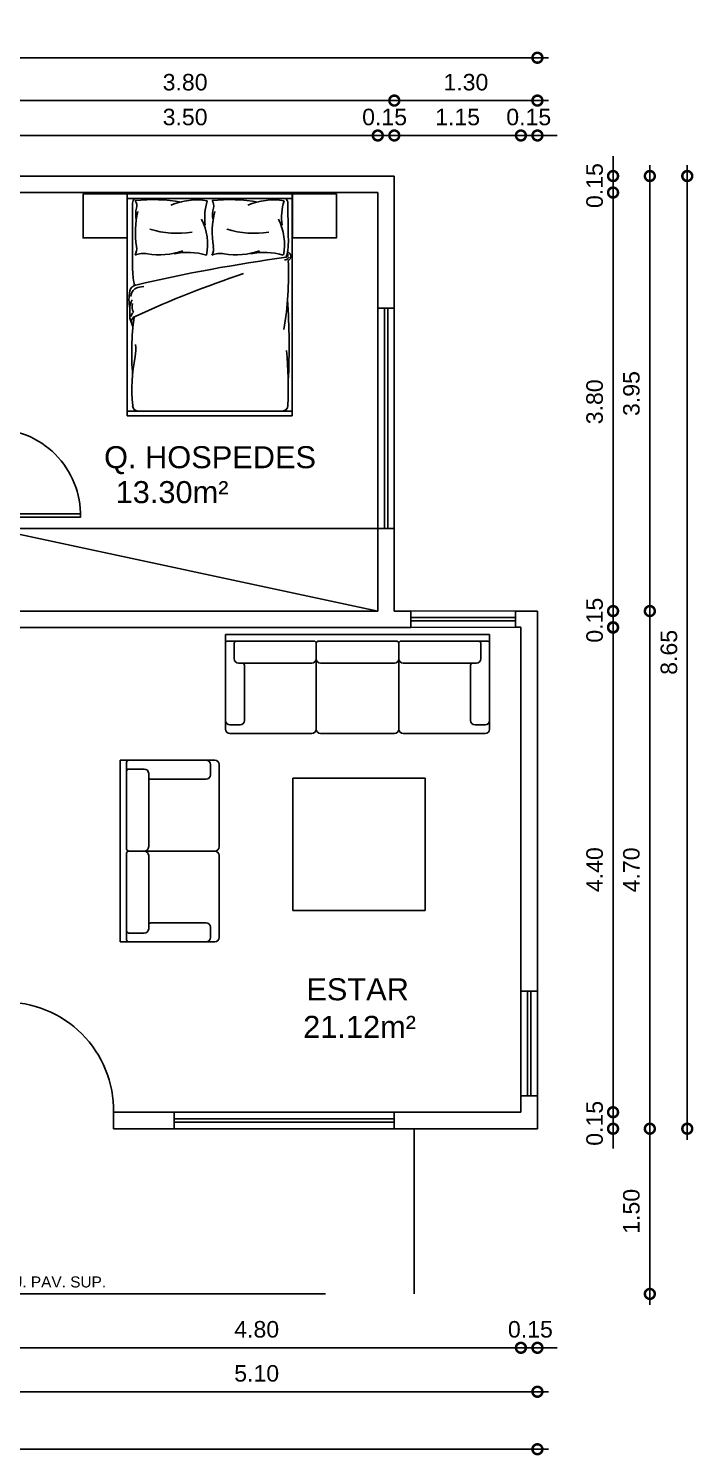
# Model space of a CAD drawing. Header units: metres. Extents: x 15 to 190, y -2 to 16.
# Drawn here: x 26.74 to 32.78, y 2.88 to 15.84 of the extents above; entities that cross this region are included whole.
import ezdxf

# ---------------------------------------------------------------- set-up
doc = ezdxf.new("R2010")
doc.units = ezdxf.units.M
doc.header["$LTSCALE"] = 0.25
doc.linetypes.add('DIVIDE', pattern=[31.75, 12.7, -6.35, 0, -6.35, 0, -6.35])
for name, color, linetype in [('ARQ_ALV CT', 5, 'Continuous'), ('ARQ_ESQ CT', 30, 'Continuous'), ('ARQ_ESQ VS', 2, 'Continuous'), ('ARQ_MOB 01', 1, 'Continuous'), ('ARQ_MOB 02', 2, 'Continuous'), ('ARQ_PROJ SUP', 1, 'DIVIDE'), ('ARQ_TXT 01', 1, 'Continuous')]:
    doc.layers.add(name, color=color, linetype=linetype)
doc.layers.add('ARQ_COTA_AZUL', color=5, linetype='Continuous', lineweight=20, true_color=0x0000ff)
doc.styles.add('Annot_2.0mm', font='arial.ttf', dxfattribs={"height": 2})
doc.styles.get("Standard").update_dxf_attribs({"font": 'arial.ttf'})
doc.dimstyles.new('COTAS', dxfattribs={"dimtxt": 0.15, "dimasz": 0.18, "dimexe": 0.1, "dimexo": 0.25, "dimgap": 0.09, "dimtad": 1, "dimzin": 0, "dimdsep": 46, "dimtxsty": 'Standard', "dimblk": 'DOTSMALL', "dimcen": 0.09, "dimdle": 0.1, "dimse1": 1, "dimse2": 1, "dimclrd": 256, "dimclre": 256, "dimclrt": 2, "dimadec": 0, "dimazin": 0, "dimtfac": 1, "dimtmove": 0, "dimatfit": 3, "dimldrblk": 'ARCHTICK', "dimfxl": 1, "dimtolj": 1, "dimtzin": 0, "dimarcsym": 0})

# ---------------------------------------------------------------- blocks, each defined once
blk = doc.blocks.new('sofa 62')
for p, q in [((-111.2, 46.3), (-111.2, -31.7)), ((-87.2, 50.3), (-107.2, 50.3)), ((-97.9, 42.5), (-107.2, 42.5)), ((-32.7, 50.3), (-87.2, 50.3)), ((-28.7, -17.7), (-28.7, 46.3)), ((-28.7, -17.7), (-28.7, 46.3)), ((-24.7, 50.3), (42.3, 50.3)), ((46.3, -17.7), (46.3, 46.3)), ((46.3, -17.7), (46.3, 46.3)), ((50.3, 50.3), (124.8, 50.3)), ((115.5, 42.5), (124.8, 42.5)), ((128.8, 46.3), (128.8, -31.7)), ((-93.9, 38.5), (-93.9, -11.7)), ((111.5, 38.5), (111.5, -11.7)), ((-103.2, -17.7), (-103.2, -31.7)), ((-99.2, -13.7), (-32.7, -13.7)), ((-28.7, -31.7), (-28.7, -17.7)), ((-28.7, -31.7), (-28.7, -17.7)), ((42.3, -13.7), (-24.7, -13.7)), ((46.3, -31.7), (46.3, -17.7)), ((116.8, -13.7), (50.3, -13.7)), ((120.8, -17.7), (120.8, -31.7)), ((-111.2, -39.7), (-111.2, -31.7)), ((-109.2, -33.7), (-101.2, -33.7)), ((-101.2, -33.7), (-30.7, -33.7)), ((44.3, -33.7), (-26.7, -33.7)), ((118.8, -33.7), (48.3, -33.7)), ((126.8, -33.7), (118.8, -33.7)), ((128.8, -39.7), (128.8, -31.7)), ((128.8, -39.7), (-111.2, -39.7))]:
    blk.add_line(p, q)
for centre, radius, start, end in [((-107.2, 46.3), 4, 90, 180), ((-107.2, 38.5), 4, 90, 180), ((-97.9, 38.5), 4, 0, 90), ((-32.7, 46.3), 4, 0, 90), ((-24.7, 46.3), 4, 90, 180), ((42.3, 46.3), 4, 0, 90), ((50.3, 46.3), 4, 90, 180), ((115.5, 38.5), 4, 90, 180), ((124.8, 46.3), 4, 0, 90), ((124.8, 38.5), 4, 0, 90), ((-95.9, -11.7), 2, 270, 0), ((113.5, -11.7), 2, 180, 270), ((-99.2, -17.7), 4, 90, 180), ((-32.7, -17.7), 4, 0, 90), ((-24.7, -17.7), 4, 90, 180), ((42.3, -17.7), 4, 0, 90), ((50.3, -17.7), 4, 90, 180), ((116.8, -17.7), 4, 0, 90), ((-109.2, -31.7), 2, 180, 270), ((-101.2, -31.7), 2, 180, 270), ((-30.7, -31.7), 2, 270, 0), ((-26.7, -31.7), 2, 180, 270), ((44.3, -31.7), 2, 270, 0), ((48.3, -31.7), 2, 180, 270), ((118.8, -31.7), 2, 270, 0), ((126.8, -31.7), 2, 270, 0)]:
    blk.add_arc(centre, radius, start, end)
blk = doc.blocks.new('sofa 61')
for p, q in [((-120.2, 60.3), (-120.2, -3.7)), ((-96.2, 64.3), (-116.2, 64.3)), ((-106.9, 56.5), (-116.2, 56.5)), ((-102.9, 52.5), (-102.9, 2.3)), ((-41.7, 64.3), (-96.2, 64.3)), ((-37.7, -3.7), (-37.7, 60.3)), ((-37.7, -3.7), (-37.7, 60.3)), ((-33.7, 64.3), (40.8, 64.3)), ((27.5, 52.5), (27.5, 2.3)), ((31.5, 56.5), (40.8, 56.5)), ((44.8, 60.3), (44.8, -3.7)), ((-108.2, 0.3), (-94.2, 0.3)), ((-94.2, 0.3), (-41.7, 0.3)), ((32.8, 0.3), (-33.7, 0.3)), ((-120.2, -3.7), (-120.2, -17.7)), ((-112.2, -3.7), (-112.2, -17.7)), ((-37.7, -17.7), (-37.7, -3.7)), ((-37.7, -17.7), (-37.7, -3.7)), ((36.8, -3.7), (36.8, -17.7)), ((44.8, -3.7), (44.8, -17.7)), ((-120.2, -25.7), (-120.2, -17.7)), ((-120.2, -25.7), (-37.7, -25.7)), ((-118.2, -19.7), (-110.2, -19.7)), ((-112.8, -25.7), (44.8, -25.7)), ((-110.2, -19.7), (-39.7, -19.7)), ((44.8, -25.7), (-37.7, -25.7)), ((34.8, -19.7), (-35.7, -19.7)), ((42.8, -19.7), (34.8, -19.7)), ((44.8, -25.7), (44.8, -17.7))]:
    blk.add_line(p, q)
for centre, radius, start, end in [((-116.2, 60.3), 4, 90, 180), ((-116.2, 52.5), 4, 90, 180), ((-106.9, 52.5), 4, 0, 90), ((-41.7, 60.3), 4, 0, 90), ((-33.7, 60.3), 4, 90, 180), ((31.5, 52.5), 4, 90, 180), ((40.8, 60.3), 4, 0, 90), ((40.8, 52.5), 4, 0, 90), ((-108.2, -3.7), 4, 90, 180), ((-104.9, 2.3), 2, 270, 0), ((-41.7, -3.7), 4, 0, 90), ((-33.7, -3.7), 4, 90, 180), ((29.5, 2.3), 2, 180, 270), ((32.8, -3.7), 4, 0, 90), ((-118.2, -17.7), 2, 180, 270), ((-110.2, -17.7), 2, 180, 270), ((-39.7, -17.7), 2, 270, 0), ((-35.7, -17.7), 2, 180, 270), ((34.8, -17.7), 2, 270, 0), ((42.8, -17.7), 2, 270, 0)]:
    blk.add_arc(centre, radius, start, end)
blk = doc.blocks.new('cama casal 01 P')
for p, q in [((320.5, 285.4), (170.5, 285.4)), ((170.5, 285.4), (170.5, 83.9)), ((320.5, 285.4), (320.5, 83.9)), ((320.5, 281.1), (170.5, 281.1)), ((175.5, 215.6), (175.5, 277.1)), ((173, 173.3), (173, 183.1)), ((173.3, 171.6), (175.5, 165.7)), ((320.5, 88.2), (170.5, 88.2)), ((320.5, 83.9), (170.5, 83.9))]:
    blk.add_line(p, q)
for centre, radius, start, end in [((180.5, 277.1), 5, 126.8699, 180), ((194.2, 133.4), 146.8, 79.9614, 96.3877), ((171.4, 274.6), 7.99, 344.8012, 35.6212), ((200.4, 266.7), 22.1, 164.8012, 192.688), ((233.4, 221.3), 58.6, 80.2525, 113.1404), ((292.6, 263.8), 51.6, 162.8009, 187.5389), ((264, 133.4), 146.8, 79.9614, 96.3877), ((241.2, 274.6), 7.99, 344.8012, 35.6212), ((270.2, 266.7), 22.1, 164.8012, 192.688), ((303.2, 221.3), 58.6, 80.2525, 113.1404), ((362.4, 263.8), 51.6, 162.8009, 187.5389), ((311.5, 277.1), 5, 0, 53.1301), ((1698.2, 275), 1381.6, 179.9104, 181.1885), ((254.7, 250.5), 76.7, 165.74, 189.6289), ((192.8, 239.6), 50.8, 348.7109, 26.6681), ((324.5, 250.5), 76.7, 165.74, 189.6289), ((262.6, 239.6), 50.8, 348.7109, 26.6681), ((215.8, 332.4), 82.8, 252.7298, 279.568), ((285.6, 332.4), 82.8, 252.7298, 279.568), ((265.5, 241.9), 51.5, 344.1443, 4.9446), ((166.4, 235.5), 12.8, 333.0351, 9.6289), ((199.4, 295.3), 65.3, 260.7499, 289.3428), ((236.2, 235.5), 12.8, 333.0351, 9.6289), ((269.2, 295.3), 65.3, 260.7499, 289.3428), ((185, 214.7), 16.6, 76.3851, 115.6774), ((509.9, -1213.6), 1454.5, 97.6962, 103.1712), ((225.3, 175.1), 57.2, 72.3993, 102.2927), ((254.8, 214.7), 16.6, 76.3851, 115.6774), ((295.1, 175.1), 57.2, 72.3993, 102.2927), ((17.4, 211.8), 299.7, 350.4906, 2.5059), ((313.8, 229.6), 4.14, 265.5011, 337.3948), ((314.6, 229.9), 2.09, 281.8744, 50.6042), ((315, 228.6), 4.14, 296.0618, 73.6995), ((239.1, 216.4), 63.5, 180.7687, 192.911), ((590.1, -724.1), 988.3, 108.508, 114.6556), ((207.7, 189.4), 35.5, 167.1173, 193.0714), ((179.8, 195.8), 7, 101.6131, 167.1173), ((183.8, 191.3), 10.1, 129.4016, 175.3151), ((187.3, 177.9), 23.5, 93.536, 114.9661), ((183.8, 182.5), 10.8, 142.2698, 183.3983), ((184.8, 182.9), 9.78, 162.3306, 210.5465), ((-239.5, 147.3), 557.2, 356.777, 4.3028), ((178, 173.3), 5, 180, 200.2459), ((178, 173.3), 5, 180, 200.2459), ((178.7, 174.1), 4.44, 120.7024, 180.9899), ((179.5, 169.4), 5, 109.3276, 200.2459), ((414.2, 140.9), 239.5, 172.1235, 184.8247), ((145.2, 144.2), 33.3, 348.6575, 7.5253), ((-46.2, 108.6), 363.1, 357.5735, 5.4873), ((327.9, 107.5), 153, 168.6575, 185.361), ((180.5, 93.2), 5, 180, 270), ((311.5, 93.2), 5, 270, 0)]:
    blk.add_arc(centre, radius, start, end)
blk = doc.blocks.new('_DotSmall')
at = {"color": 0, "linetype": 'ByBlock', "const_width": 0.5}
blk.add_lwpolyline([(-0.0625, 0, 1), (0.0625, 0, 1)], format="xyb", close=True, dxfattribs=at)
blk = doc.blocks.new('*D28')
at = {"layer": 'ARQ_COTA_AZUL', "lineweight": -2, "transparency": 16777216}
blk.add_line((17.16, 2.941), (31.46, 2.941), dxfattribs=at)
at = {"layer": 'ARQ_COTA_AZUL', "lineweight": -2, "transparency": 16777216, "xscale": 0.18, "yscale": 0.18, "zscale": 0.18, "rotation": 180}
blk.add_blockref('_DotSmall', (17.26, 2.941), dxfattribs=at)
at = {"layer": 'ARQ_COTA_AZUL', "lineweight": -2, "transparency": 16777216, "xscale": 0.18, "yscale": 0.18, "zscale": 0.18}
blk.add_blockref('_DotSmall', (31.36, 2.941), dxfattribs=at)
at = {"layer": 'ARQ_COTA_AZUL', "color": 2, "transparency": 16777216, "insert": (24.31, 3.107), "char_height": 0.15, "attachment_point": 5}
blk.add_mtext('\\A1;14.10', dxfattribs=at)
blk = doc.blocks.new('_ArchTick')
at = {"color": 0, "linetype": 'ByBlock', "const_width": 0.15}
blk.add_lwpolyline([(-0.5, -0.5), (0.5, 0.5)], dxfattribs=at)
blk = doc.blocks.new('*D36')
at = {"layer": 'ARQ_COTA_AZUL', "lineweight": -2, "transparency": 16777216}
blk.add_line((26.31, 3.862), (31.31, 3.862), dxfattribs=at)
at = {"layer": 'ARQ_COTA_AZUL', "lineweight": -2, "transparency": 16777216, "xscale": 0.18, "yscale": 0.18, "zscale": 0.18, "rotation": 180}
blk.add_blockref('_DotSmall', (26.41, 3.862), dxfattribs=at)
at = {"layer": 'ARQ_COTA_AZUL', "lineweight": -2, "transparency": 16777216, "xscale": 0.18, "yscale": 0.18, "zscale": 0.18}
blk.add_blockref('_DotSmall', (31.21, 3.862), dxfattribs=at)
at = {"layer": 'ARQ_COTA_AZUL', "color": 2, "transparency": 16777216, "insert": (28.81, 4.029), "char_height": 0.15, "attachment_point": 5}
blk.add_mtext('\\A1;4.80', dxfattribs=at)
blk = doc.blocks.new('*D37')
at = {"layer": 'ARQ_COTA_AZUL', "lineweight": -2, "transparency": 16777216}
for p, q in [((31.21, 3.862), (31.03, 3.862)), ((31.21, 3.862), (31.36, 3.862)), ((31.36, 3.862), (31.54, 3.862))]:
    blk.add_line(p, q, dxfattribs=at)
at = {"layer": 'ARQ_COTA_AZUL', "lineweight": -2, "transparency": 16777216, "xscale": 0.18, "yscale": 0.18, "zscale": 0.18}
blk.add_blockref('_DotSmall', (31.21, 3.862), dxfattribs=at)
at = {"layer": 'ARQ_COTA_AZUL', "lineweight": -2, "transparency": 16777216, "xscale": 0.18, "yscale": 0.18, "zscale": 0.18, "rotation": 180}
blk.add_blockref('_DotSmall', (31.36, 3.862), dxfattribs=at)
at = {"layer": 'ARQ_COTA_AZUL', "color": 2, "transparency": 16777216, "insert": (31.296, 4.029), "char_height": 0.15, "attachment_point": 5}
blk.add_mtext('\\A1;0.15', dxfattribs=at)
blk = doc.blocks.new('*D40')
at = {"layer": 'ARQ_COTA_AZUL', "lineweight": -2, "transparency": 16777216}
blk.add_line((26.16, 3.463), (31.46, 3.463), dxfattribs=at)
at = {"layer": 'ARQ_COTA_AZUL', "lineweight": -2, "transparency": 16777216, "xscale": 0.18, "yscale": 0.18, "zscale": 0.18, "rotation": 180}
blk.add_blockref('_DotSmall', (26.26, 3.463), dxfattribs=at)
at = {"layer": 'ARQ_COTA_AZUL', "lineweight": -2, "transparency": 16777216, "xscale": 0.18, "yscale": 0.18, "zscale": 0.18}
blk.add_blockref('_DotSmall', (31.36, 3.463), dxfattribs=at)
at = {"layer": 'ARQ_COTA_AZUL', "color": 2, "transparency": 16777216, "insert": (28.81, 3.629), "char_height": 0.15, "attachment_point": 5}
blk.add_mtext('\\A1;5.10', dxfattribs=at)
blk = doc.blocks.new('*D44')
at = {"layer": 'ARQ_COTA_AZUL', "lineweight": -2, "transparency": 16777216}
blk.add_line((31.46, 15.575), (17.16, 15.575), dxfattribs=at)
at = {"layer": 'ARQ_COTA_AZUL', "lineweight": -2, "transparency": 16777216, "xscale": 0.18, "yscale": 0.18, "zscale": 0.18, "rotation": 180}
blk.add_blockref('_DotSmall', (17.26, 15.575), dxfattribs=at)
at = {"layer": 'ARQ_COTA_AZUL', "lineweight": -2, "transparency": 16777216, "xscale": 0.18, "yscale": 0.18, "zscale": 0.18}
blk.add_blockref('_DotSmall', (31.36, 15.575), dxfattribs=at)
at = {"layer": 'ARQ_COTA_AZUL', "color": 2, "transparency": 16777216, "insert": (24.31, 15.742), "char_height": 0.15, "attachment_point": 5}
blk.add_mtext('\\A1;14.10', dxfattribs=at)
blk = doc.blocks.new('*D46')
at = {"layer": 'ARQ_COTA_AZUL', "lineweight": -2, "transparency": 16777216}
blk.add_line((26.16, 15.186), (30.16, 15.186), dxfattribs=at)
at = {"layer": 'ARQ_COTA_AZUL', "lineweight": -2, "transparency": 16777216, "xscale": 0.18, "yscale": 0.18, "zscale": 0.18, "rotation": 180}
blk.add_blockref('_DotSmall', (26.26, 15.186), dxfattribs=at)
at = {"layer": 'ARQ_COTA_AZUL', "lineweight": -2, "transparency": 16777216, "xscale": 0.18, "yscale": 0.18, "zscale": 0.18}
blk.add_blockref('_DotSmall', (30.06, 15.186), dxfattribs=at)
at = {"layer": 'ARQ_COTA_AZUL', "color": 2, "transparency": 16777216, "insert": (28.16, 15.352), "char_height": 0.15, "attachment_point": 5}
blk.add_mtext('\\A1;3.80', dxfattribs=at)
blk = doc.blocks.new('*D47')
at = {"layer": 'ARQ_COTA_AZUL', "lineweight": -2, "transparency": 16777216}
blk.add_line((29.96, 15.186), (31.46, 15.186), dxfattribs=at)
at = {"layer": 'ARQ_COTA_AZUL', "lineweight": -2, "transparency": 16777216, "xscale": 0.18, "yscale": 0.18, "zscale": 0.18, "rotation": 180}
blk.add_blockref('_DotSmall', (30.06, 15.186), dxfattribs=at)
at = {"layer": 'ARQ_COTA_AZUL', "lineweight": -2, "transparency": 16777216, "xscale": 0.18, "yscale": 0.18, "zscale": 0.18}
blk.add_blockref('_DotSmall', (31.36, 15.186), dxfattribs=at)
at = {"layer": 'ARQ_COTA_AZUL', "color": 2, "transparency": 16777216, "insert": (30.71, 15.352), "char_height": 0.15, "attachment_point": 5}
blk.add_mtext('\\A1;1.30', dxfattribs=at)
blk = doc.blocks.new('*D56')
at = {"layer": 'ARQ_COTA_AZUL', "lineweight": -2, "transparency": 16777216}
blk.add_line((26.31, 14.869), (30.01, 14.869), dxfattribs=at)
at = {"layer": 'ARQ_COTA_AZUL', "lineweight": -2, "transparency": 16777216, "xscale": 0.18, "yscale": 0.18, "zscale": 0.18, "rotation": 180}
blk.add_blockref('_DotSmall', (26.41, 14.869), dxfattribs=at)
at = {"layer": 'ARQ_COTA_AZUL', "lineweight": -2, "transparency": 16777216, "xscale": 0.18, "yscale": 0.18, "zscale": 0.18}
blk.add_blockref('_DotSmall', (29.91, 14.869), dxfattribs=at)
at = {"layer": 'ARQ_COTA_AZUL', "color": 2, "transparency": 16777216, "insert": (28.16, 15.036), "char_height": 0.15, "attachment_point": 5}
blk.add_mtext('\\A1;3.50', dxfattribs=at)
blk = doc.blocks.new('*D57')
at = {"layer": 'ARQ_COTA_AZUL', "lineweight": -2, "transparency": 16777216}
for p, q in [((29.91, 14.869), (29.73, 14.869)), ((29.91, 14.869), (30.06, 14.869)), ((30.06, 14.869), (30.24, 14.869))]:
    blk.add_line(p, q, dxfattribs=at)
at = {"layer": 'ARQ_COTA_AZUL', "lineweight": -2, "transparency": 16777216, "xscale": 0.18, "yscale": 0.18, "zscale": 0.18}
blk.add_blockref('_DotSmall', (29.91, 14.869), dxfattribs=at)
at = {"layer": 'ARQ_COTA_AZUL', "lineweight": -2, "transparency": 16777216, "xscale": 0.18, "yscale": 0.18, "zscale": 0.18, "rotation": 180}
blk.add_blockref('_DotSmall', (30.06, 14.869), dxfattribs=at)
at = {"layer": 'ARQ_COTA_AZUL', "color": 2, "transparency": 16777216, "insert": (29.972, 15.036), "char_height": 0.15, "attachment_point": 5}
blk.add_mtext('\\A1;0.15', dxfattribs=at)
blk = doc.blocks.new('*D58')
at = {"layer": 'ARQ_COTA_AZUL', "lineweight": -2, "transparency": 16777216}
blk.add_line((29.96, 14.869), (31.31, 14.869), dxfattribs=at)
at = {"layer": 'ARQ_COTA_AZUL', "lineweight": -2, "transparency": 16777216, "xscale": 0.18, "yscale": 0.18, "zscale": 0.18, "rotation": 180}
blk.add_blockref('_DotSmall', (30.06, 14.869), dxfattribs=at)
at = {"layer": 'ARQ_COTA_AZUL', "lineweight": -2, "transparency": 16777216, "xscale": 0.18, "yscale": 0.18, "zscale": 0.18}
blk.add_blockref('_DotSmall', (31.21, 14.869), dxfattribs=at)
at = {"layer": 'ARQ_COTA_AZUL', "color": 2, "transparency": 16777216, "insert": (30.635, 15.036), "char_height": 0.15, "attachment_point": 5}
blk.add_mtext('\\A1;1.15', dxfattribs=at)
blk = doc.blocks.new('*D59')
at = {"layer": 'ARQ_COTA_AZUL', "lineweight": -2, "transparency": 16777216}
for p, q in [((31.21, 14.869), (31.03, 14.869)), ((31.21, 14.869), (31.36, 14.869)), ((31.36, 14.869), (31.54, 14.869))]:
    blk.add_line(p, q, dxfattribs=at)
at = {"layer": 'ARQ_COTA_AZUL', "lineweight": -2, "transparency": 16777216, "xscale": 0.18, "yscale": 0.18, "zscale": 0.18}
blk.add_blockref('_DotSmall', (31.21, 14.869), dxfattribs=at)
at = {"layer": 'ARQ_COTA_AZUL', "lineweight": -2, "transparency": 16777216, "xscale": 0.18, "yscale": 0.18, "zscale": 0.18, "rotation": 180}
blk.add_blockref('_DotSmall', (31.36, 14.869), dxfattribs=at)
at = {"layer": 'ARQ_COTA_AZUL', "color": 2, "transparency": 16777216, "insert": (31.281, 15.036), "char_height": 0.15, "attachment_point": 5}
blk.add_mtext('\\A1;0.15', dxfattribs=at)
blk = doc.blocks.new('*D61')
at = {"layer": 'ARQ_COTA_AZUL', "lineweight": -2, "transparency": 16777216}
blk.add_line((32.721, 14.601), (32.721, 5.751), dxfattribs=at)
at = {"layer": 'ARQ_COTA_AZUL', "lineweight": -2, "transparency": 16777216, "xscale": 0.18, "yscale": 0.18, "zscale": 0.18}
for p, rotation in [((32.721, 14.501), 90), ((32.721, 5.851), 270)]:
    blk.add_blockref('_DotSmall', p, dxfattribs=dict(at, rotation=rotation))
at = {"layer": 'ARQ_COTA_AZUL', "color": 2, "transparency": 16777216, "insert": (32.555, 10.176), "char_height": 0.15, "attachment_point": 5, "rotation": 90}
blk.add_mtext('\\A1;8.65', dxfattribs=at)
blk = doc.blocks.new('*D62')
at = {"layer": 'ARQ_COTA_AZUL', "lineweight": -2, "transparency": 16777216}
blk.add_line((32.047, 14.451), (32.047, 10.451), dxfattribs=at)
at = {"layer": 'ARQ_COTA_AZUL', "lineweight": -2, "transparency": 16777216, "xscale": 0.18, "yscale": 0.18, "zscale": 0.18}
for p, rotation in [((32.047, 14.351), 90), ((32.047, 10.551), 270)]:
    blk.add_blockref('_DotSmall', p, dxfattribs=dict(at, rotation=rotation))
at = {"layer": 'ARQ_COTA_AZUL', "color": 2, "transparency": 16777216, "insert": (31.88, 12.451), "char_height": 0.15, "attachment_point": 5, "rotation": 90}
blk.add_mtext('\\A1;3.80', dxfattribs=at)
blk = doc.blocks.new('*D63')
at = {"layer": 'ARQ_COTA_AZUL', "lineweight": -2, "transparency": 16777216}
for p, q in [((32.047, 14.501), (32.047, 14.681)), ((32.047, 14.501), (32.047, 14.351)), ((32.047, 14.351), (32.047, 14.171))]:
    blk.add_line(p, q, dxfattribs=at)
at = {"layer": 'ARQ_COTA_AZUL', "lineweight": -2, "transparency": 16777216, "xscale": 0.18, "yscale": 0.18, "zscale": 0.18}
for p, rotation in [((32.047, 14.501), 270), ((32.047, 14.351), 90)]:
    blk.add_blockref('_DotSmall', p, dxfattribs=dict(at, rotation=rotation))
at = {"layer": 'ARQ_COTA_AZUL', "color": 2, "transparency": 16777216, "insert": (31.88, 14.414), "char_height": 0.15, "attachment_point": 5, "rotation": 90}
blk.add_mtext('\\A1;0.15', dxfattribs=at)
blk = doc.blocks.new('*D64')
at = {"layer": 'ARQ_COTA_AZUL', "lineweight": -2, "transparency": 16777216}
for p, q in [((32.047, 10.551), (32.047, 10.731)), ((32.047, 10.401), (32.047, 10.551)), ((32.047, 10.401), (32.047, 10.221))]:
    blk.add_line(p, q, dxfattribs=at)
at = {"layer": 'ARQ_COTA_AZUL', "lineweight": -2, "transparency": 16777216, "xscale": 0.18, "yscale": 0.18, "zscale": 0.18}
for p, rotation in [((32.047, 10.551), 270), ((32.047, 10.401), 90)]:
    blk.add_blockref('_DotSmall', p, dxfattribs=dict(at, rotation=rotation))
at = {"layer": 'ARQ_COTA_AZUL', "color": 2, "transparency": 16777216, "insert": (31.88, 10.468), "char_height": 0.15, "attachment_point": 5, "rotation": 90}
blk.add_mtext('\\A1;0.15', dxfattribs=at)
blk = doc.blocks.new('*D65')
at = {"layer": 'ARQ_COTA_AZUL', "lineweight": -2, "transparency": 16777216}
blk.add_line((32.047, 10.504), (32.047, 5.901), dxfattribs=at)
at = {"layer": 'ARQ_COTA_AZUL', "lineweight": -2, "transparency": 16777216, "xscale": 0.18, "yscale": 0.18, "zscale": 0.18}
for p, rotation in [((32.047, 10.404), 90), ((32.047, 6.001), 270)]:
    blk.add_blockref('_DotSmall', p, dxfattribs=dict(at, rotation=rotation))
at = {"layer": 'ARQ_COTA_AZUL', "color": 2, "transparency": 16777216, "insert": (31.88, 8.203), "char_height": 0.15, "attachment_point": 5, "rotation": 90}
blk.add_mtext('\\A1;4.40', dxfattribs=at)
blk = doc.blocks.new('*D66')
at = {"layer": 'ARQ_COTA_AZUL', "lineweight": -2, "transparency": 16777216}
for p, q in [((32.047, 6.001), (32.047, 6.181)), ((32.047, 6.001), (32.047, 5.851)), ((32.047, 5.851), (32.047, 5.671))]:
    blk.add_line(p, q, dxfattribs=at)
at = {"layer": 'ARQ_COTA_AZUL', "lineweight": -2, "transparency": 16777216, "xscale": 0.18, "yscale": 0.18, "zscale": 0.18}
for p, rotation in [((32.047, 6.001), 270), ((32.047, 5.851), 90)]:
    blk.add_blockref('_DotSmall', p, dxfattribs=dict(at, rotation=rotation))
at = {"layer": 'ARQ_COTA_AZUL', "color": 2, "transparency": 16777216, "insert": (31.88, 5.9), "char_height": 0.15, "attachment_point": 5, "rotation": 90}
blk.add_mtext('\\A1;0.15', dxfattribs=at)
blk = doc.blocks.new('*D67')
at = {"layer": 'ARQ_COTA_AZUL', "lineweight": -2, "transparency": 16777216}
blk.add_line((32.381, 14.601), (32.381, 10.451), dxfattribs=at)
at = {"layer": 'ARQ_COTA_AZUL', "lineweight": -2, "transparency": 16777216, "xscale": 0.18, "yscale": 0.18, "zscale": 0.18}
for p, rotation in [((32.381, 14.501), 90), ((32.381, 10.551), 270)]:
    blk.add_blockref('_DotSmall', p, dxfattribs=dict(at, rotation=rotation))
at = {"layer": 'ARQ_COTA_AZUL', "color": 2, "transparency": 16777216, "insert": (32.214, 12.526), "char_height": 0.15, "attachment_point": 5, "rotation": 90}
blk.add_mtext('\\A1;3.95', dxfattribs=at)
blk = doc.blocks.new('*D68')
at = {"layer": 'ARQ_COTA_AZUL', "lineweight": -2, "transparency": 16777216}
blk.add_line((32.381, 10.651), (32.381, 5.751), dxfattribs=at)
at = {"layer": 'ARQ_COTA_AZUL', "lineweight": -2, "transparency": 16777216, "xscale": 0.18, "yscale": 0.18, "zscale": 0.18}
for p, rotation in [((32.381, 10.551), 90), ((32.381, 5.851), 270)]:
    blk.add_blockref('_DotSmall', p, dxfattribs=dict(at, rotation=rotation))
at = {"layer": 'ARQ_COTA_AZUL', "color": 2, "transparency": 16777216, "insert": (32.214, 8.201), "char_height": 0.15, "attachment_point": 5, "rotation": 90}
blk.add_mtext('\\A1;4.70', dxfattribs=at)
blk = doc.blocks.new('*D69')
at = {"layer": 'ARQ_COTA_AZUL', "lineweight": -2, "transparency": 16777216}
blk.add_line((32.381, 5.951), (32.381, 4.251), dxfattribs=at)
at = {"layer": 'ARQ_COTA_AZUL', "lineweight": -2, "transparency": 16777216, "xscale": 0.18, "yscale": 0.18, "zscale": 0.18}
for p, rotation in [((32.381, 5.851), 90), ((32.381, 4.351), 270)]:
    blk.add_blockref('_DotSmall', p, dxfattribs=dict(at, rotation=rotation))
at = {"layer": 'ARQ_COTA_AZUL', "color": 2, "transparency": 16777216, "insert": (32.214, 5.101), "char_height": 0.15, "attachment_point": 5, "rotation": 90}
blk.add_mtext('\\A1;1.50', dxfattribs=at)

msp = doc.modelspace()

# ---------------------------------------------------------------- linework, layer by layer
at = {"layer": 'ARQ_ALV CT'}
for p, q in [((26.26, 14.501), (30.06, 14.501)), ((30.06, 14.501), (30.06, 13.301)), ((26.41, 14.351), (29.91, 14.351)), ((29.91, 14.351), (29.91, 13.301)), ((29.91, 11.301), (29.91, 10.551)), ((30.06, 11.301), (30.06, 10.551)), ((29.91, 10.551), (26.41, 10.551)), ((30.06, 10.551), (30.21, 10.551)), ((31.16, 10.551), (31.36, 10.551)), ((31.36, 10.551), (31.36, 7.101)), ((30.06, 10.401), (26.26, 10.401)), ((30.06, 10.401), (30.21, 10.402)), ((31.16, 10.404), (31.21, 10.404)), ((31.21, 10.404), (31.21, 7.101)), ((31.21, 6.151), (31.21, 6.001)), ((31.36, 6.151), (31.36, 5.851)), ((27.51, 6.001), (27.56, 6.001)), ((27.51, 6.001), (27.51, 5.851)), ((28.06, 6.001), (27.56, 6.001)), ((31.21, 6.001), (30.06, 6.001)), ((27.56, 5.851), (27.51, 5.851)), ((28.06, 5.851), (27.56, 5.851)), ((31.36, 5.851), (30.06, 5.851))]:
    msp.add_line(p, q, dxfattribs=at)
at = {"layer": 'ARQ_ESQ CT'}
for p, q in [((30.06, 13.301), (29.91, 13.301)), ((29.91, 11.301), (29.91, 13.301)), ((30.06, 13.301), (30.06, 11.301)), ((30.06, 11.301), (29.91, 11.301)), ((30.21, 10.552), (30.21, 10.402)), ((30.21, 10.552), (31.16, 10.551)), ((31.16, 10.554), (31.16, 10.404)), ((31.16, 10.404), (30.21, 10.402)), ((31.21, 7.101), (31.36, 7.101)), ((31.21, 6.151), (31.21, 7.101)), ((31.36, 7.101), (31.36, 6.151)), ((31.21, 6.151), (31.36, 6.151)), ((28.06, 6.001), (28.06, 5.851)), ((28.06, 6.001), (30.06, 6.001)), ((30.06, 6.001), (30.06, 5.851)), ((28.06, 5.851), (30.06, 5.851))]:
    msp.add_line(p, q, dxfattribs=at)
for centre, radius, start, end in [((26.425, 11.419), 0.785, 358.9053, 91.0947), ((26.525, 6.016), 0.985, 359.1275, 90.8725)]:
    msp.add_arc(centre, radius, start, end, dxfattribs=at)
at = {"layer": 'ARQ_ESQ VS'}
for p, q in [((29.97, 13.301), (29.97, 11.301)), ((30, 13.301), (30, 11.301)), ((30.21, 10.492), (31.16, 10.492)), ((30.21, 10.462), (31.16, 10.462)), ((31.27, 7.101), (31.27, 6.151)), ((31.3, 7.101), (31.3, 6.151)), ((28.06, 5.941), (30.06, 5.941)), ((28.06, 5.911), (30.06, 5.911))]:
    msp.add_line(p, q, dxfattribs=at)
msp.add_lwpolyline([(26.41, 11.404), (27.21, 11.404), (27.21, 11.434), (26.41, 11.434)], close=True, dxfattribs=at)
at = {"layer": 'ARQ_MOB 01'}
for points in [[(27.234, 14.339), (27.634, 14.339), (27.634, 13.939), (27.234, 13.939)], [(29.134, 14.339), (29.534, 14.339), (29.534, 13.939), (29.134, 13.939)], [(29.139, 9.033), (30.339, 9.033), (30.339, 7.833), (29.139, 7.833)]]:
    msp.add_lwpolyline(points, close=True, dxfattribs=at)
at = {"layer": 'ARQ_MOB 02'}
msp.add_line((26.41, 11.3), (29.91, 10.551), dxfattribs=at)
msp.add_lwpolyline([(26.41, 11.3), (29.91, 11.3), (29.91, 10.551), (26.41, 10.551)], close=True, dxfattribs=at)
at = {"layer": 'ARQ_PROJ SUP'}
for p, q in [((30.241, 4.351), (30.241, 5.851)), ((26.26, 4.351), (30.241, 4.351))]:
    msp.add_line(p, q, dxfattribs=at)

# ---------------------------------------------------------------- block references
at = {"layer": 'ARQ_MOB 01', "xscale": 0.01, "yscale": 0.01, "zscale": 0.01}
msp.add_blockref('cama casal 01 P', (25.928, 11.485), dxfattribs=at)
for name, p, rotation in [('sofa 62', (29.814, 9.942), 180), ('sofa 61', (27.826, 7.995), 270)]:
    msp.add_blockref(name, p, dxfattribs=dict(at, rotation=rotation))

# ---------------------------------------------------------------- texts
at = {"layer": 'ARQ_TXT 01', "attachment_point": 1, "style": 'Annot_2.0mm'}
for s, insert, char_height, width in [('\\pxt2;Q. HOSPEDES', (27.424, 12.048), 0.2, 2.07938), ('\\pxt2;13.30m²', (27.529, 11.731), 0.2, 1.19783), ('\\pxt2;ESTAR', (29.261, 7.217), 0.2, 1.19783), ('\\pxt2;21.12m²', (29.232, 6.876), 0.2, 1.19783), ('\\pxt2;PROJ. PAV. SUP.', (26.309, 4.51), 0.1, 3.04766)]:
    msp.add_mtext(s, dxfattribs=dict(at, insert=insert, char_height=char_height, width=width))

# ---------------------------------------------------------------- dimensions: what is measured, and where the dimension line sits
at = {"layer": 'ARQ_COTA_AZUL'}
for base, p1, p2, picture, middle in [((17.26, 15.575), (31.36, 9.846), (17.26, 9.846), '*D44', (24.31, 15.742)), ((30.06, 15.186), (26.26, 13.796), (30.06, 13.796), '*D46', (28.16, 15.352)), ((31.36, 15.186), (30.06, 9.846), (31.36, 9.846), '*D47', (30.71, 15.352)), ((29.91, 14.869), (26.41, 13.646), (29.91, 13.646), '*D56', (28.16, 15.036)), ((31.21, 14.869), (30.06, 9.696), (31.21, 9.696), '*D58', (30.635, 15.036)), ((31.36, 2.941), (17.26, 9.954), (31.36, 9.954), '*D28', (24.31, 3.107)), ((31.21, 3.862), (26.41, 6.001), (31.21, 6.001), '*D36', (28.81, 4.029)), ((31.36, 3.463), (26.26, 5.851), (31.36, 5.851), '*D40', (28.81, 3.629))]:
    dim = msp.add_linear_dim(base=base, p1=p1, p2=p2, dimstyle='COTAS', dxfattribs=at)
    dim.commit()
    dim.dimension.update_dxf_attribs({"geometry": picture, "text_midpoint": middle})
for base, p1, p2, picture, middle in [((30.06, 14.869), (29.91, 13.646), (30.06, 13.646), '*D57', (29.972, 15.036)), ((31.36, 14.869), (31.21, 9.698), (31.36, 9.698), '*D59', (31.281, 15.036)), ((31.36, 3.862), (31.21, 6.001), (31.36, 6.001), '*D37', (31.296, 4.029))]:
    dim = msp.add_linear_dim(base=base, p1=p1, p2=p2, dimstyle='COTAS', override={"dimtmove": 2}, dxfattribs=at)
    dim.commit()
    dim.dimension.update_dxf_attribs({"geometry": picture, "text_midpoint": middle, "dimtype": 160})
for base, p1, p2, picture, middle in [((32.047, 14.351), (29.192, 14.501), (29.192, 14.351), '*D63', (31.88, 14.414)), ((32.047, 10.551), (29.408, 10.401), (29.408, 10.551), '*D64', (31.88, 10.468)), ((32.047, 5.851), (30.558, 6.001), (30.558, 5.851), '*D66', (31.88, 5.9))]:
    dim = msp.add_linear_dim(base=base, p1=p1, p2=p2, angle=90, dimstyle='COTAS', override={"dimtmove": 2}, dxfattribs=at)
    dim.commit()
    dim.dimension.update_dxf_attribs({"geometry": picture, "text_midpoint": middle, "dimtype": 160})
for base, p1, p2, picture, middle in [((32.721, 5.851), (29.716, 14.501), (29.716, 5.851), '*D61', (32.555, 10.176)), ((32.381, 10.551), (29.766, 14.501), (29.766, 10.551), '*D67', (32.214, 12.526)), ((32.047, 10.551), (29.258, 14.351), (29.258, 10.551), '*D62', (31.88, 12.451)), ((32.381, 5.851), (32.381, 10.551), (32.047, 5.851), '*D68', (32.214, 8.201)), ((32.047, 6.001), (30.558, 10.404), (30.558, 6.001), '*D65', (31.88, 8.203)), ((32.381, 4.351), (32.381, 5.851), (32.381, 4.351), '*D69', (32.214, 5.101))]:
    dim = msp.add_linear_dim(base=base, p1=p1, p2=p2, angle=90, dimstyle='COTAS', dxfattribs=at)
    dim.commit()
    dim.dimension.update_dxf_attribs({"geometry": picture, "text_midpoint": middle})

doc.saveas('drawing.dxf')
